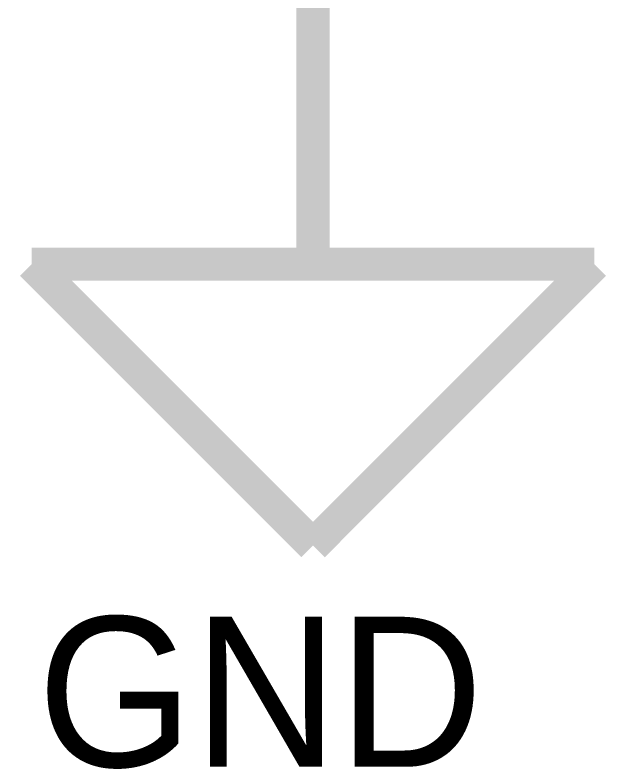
# Model space of a CAD drawing. Header units: inches. Extents: x 0 to 9.5, y -0.01 to 7.51.
# Drawn here: x 5.5941 to 5.8056, y 4.4204 to 4.688 of the extents above; entities that cross this region are included whole.
import ezdxf

# ---------------------------------------------------------------- set-up
doc = ezdxf.new("R2010")
doc.units = ezdxf.units.IN
doc.header["$MEASUREMENT"] = 0
doc.layers.add('Sheet', color=255, linetype='Continuous')

msp = doc.modelspace()

# ---------------------------------------------------------------- linework, layer by layer
at = {"layer": 'Sheet'}
for points in [[(5.69987, 4.69949, 0.0118, 0.0118, 0), (5.69987, 4.59961, 0.0118, 0.0118, 0)], [(5.60002, 4.59961, 0.0118, 0.0118, 0), (5.79971, 4.59961, 0.0118, 0.0118, 0)], [(5.60002, 4.59961, 0.0118, 0.0118, 0), (5.69987, 4.49973, 0.0118, 0.0118, 0)], [(5.79971, 4.59961, 0.0118, 0.0118, 0), (5.69987, 4.49973, 0.0118, 0.0118, 0)]]:
    msp.add_lwpolyline(points, format="xyseb", dxfattribs=at)

# ---------------------------------------------------------------- texts
msp.add_text('GND', height=0.053267, dxfattribs=at).set_placement((5.60202, 4.42116))

doc.saveas('drawing.dxf')
